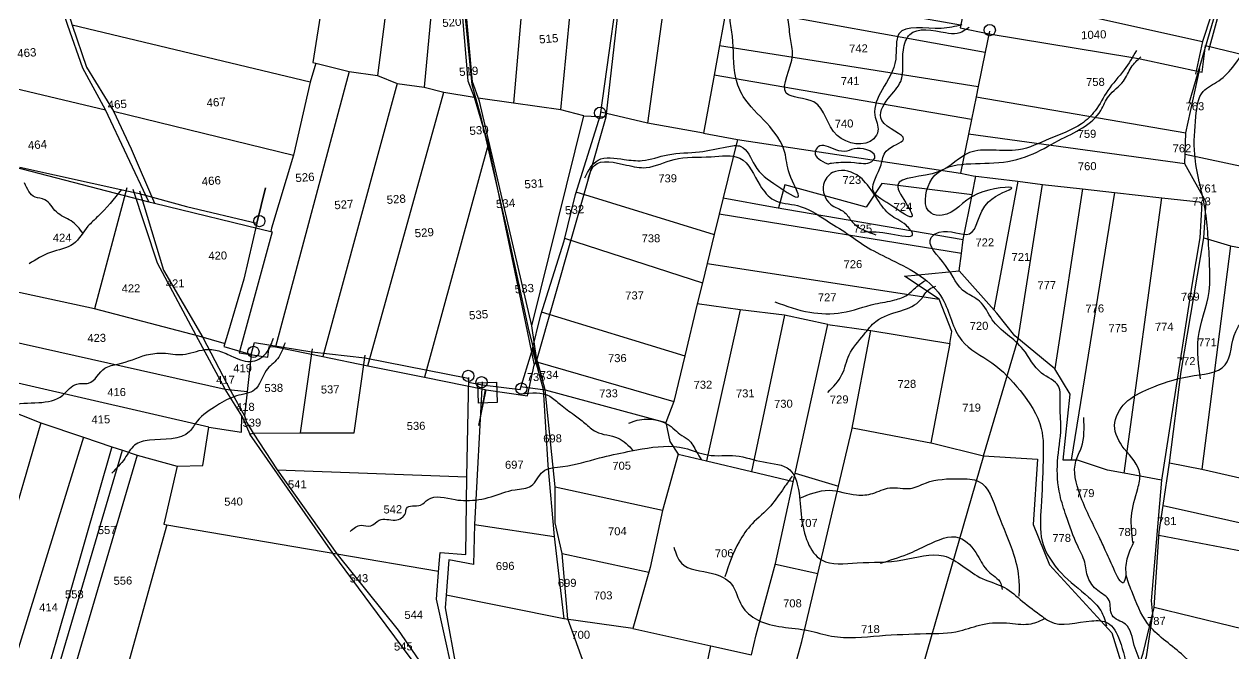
# Model space of a CAD drawing. Header units: inches. Extents: x 188839 to 233717, y 1616569 to 1632157.
# Drawn here: x 193056 to 195323, y 1619205 to 1620384 of the extents above; entities that cross this region are included whole.
import ezdxf
from ezdxf.enums import TextEntityAlignment as Align

# ---------------------------------------------------------------- set-up
doc = ezdxf.new("R2010")
doc.units = ezdxf.units.IN
doc.header["$LTSCALE"] = 15
doc.header["$MEASUREMENT"] = 0
for name, color, linetype in [('PLOT', 7, 'Continuous'), ('PLOT NOS', 7, 'Continuous'), ('ROAD', 1, 'Continuous'), ('STREAM', 4, 'Continuous'), ('text1', 7, 'Continuous'), ('VILLAGE BOUNADRY STONES', 1, 'Continuous'), ('VILLAGE BOUNDRY', 5, 'Continuous')]:
    doc.layers.add(name, color=color, linetype=linetype)
doc.layers.get('0').off()
doc.styles.get("Standard").update_dxf_attribs({"font": 'arial.ttf'})

# ---------------------------------------------------------------- blocks, each defined once
blk = doc.blocks.new('DROP')
h = blk.add_hatch()
h.set_pattern_fill('ANSI31', color=1, scale=10, angle=45)
h.set_pattern_definition([(90, (-324.4107, -25.7687), (-1.25, 0), [])])
h.paths.add_polyline_path([(-9.9, -4.3), (-13.8, 4.1), (13.8, 4.1), (10.2, -4.3)])

msp = doc.modelspace()

# ---------------------------------------------------------------- linework, layer by layer
at = {"layer": 'PLOT'}
for points in [[(194017, 1619755), (194007.7, 1619818.8), (193909.4, 1620239.7), (193896.6, 1620276.2), (193868.5, 1620588.5), (193843.8, 1620655.9), (193819.1, 1620685.4), (193798.6, 1620708.9), (193755.3, 1620824.8), (193696.2, 1620983.4), (193681.5, 1621105.8), (193639, 1621369), (193628.9, 1621464.5)], [(194657.4, 1621452.3), (194688.9, 1621425.6), (194743.7, 1621382.3), (194895.1, 1621234.2), (194994.2, 1621143.6), (195015.2, 1621119.6), (195195.9, 1620947.4), (195284.3, 1620863.7), (195287.9, 1620780.6), (195339.3, 1620768), (195343.3, 1620749.9), (195387.7, 1620740.4), (195372.9, 1620685.8), (195347.6, 1620632), (195320.5, 1620539.6), (195297.7, 1620453), (195264.3, 1620351.6), (195251.5, 1620290.1)], [(192997.5, 1621009.5), (193345.7, 1620926.7), (193598, 1620855.1), (193723.6, 1620793.9), (193686, 1620570.6), (193638.7, 1620578.3), (193625.3, 1620490.9), (193614.8, 1620422.6), (193597.3, 1620312.5), (193603.1, 1620310.9), (193592, 1620275.5), (193560.8, 1620138.5), (193520, 1620001.8), (193518.5, 1619995.5)], [(193748.9, 1620824.2), (193789.8, 1620708.6), (193810.4, 1620684.1), (193841.5, 1620647.2), (193805.8, 1620266.2)], [(193001.9, 1620724.8), (193056.4, 1620621.4), (193099.3, 1620533.7), (193146.5, 1620382), (193173.2, 1620303.7), (193223.6, 1620220.8), (193256.6, 1620150.5), (193300.3, 1620048.6)], [(195399.3, 1620737.7), (195332.9, 1620542.9), (195275.5, 1620334.8)], [(192880.3, 1620301.7), (193208.5, 1620223.3), (193166.2, 1620301.5), (193137.9, 1620381.5), (193085.5, 1620541), (192999.1, 1620716.1)], [(193810.4, 1620684.1), (193771, 1620693.6), (193718.4, 1620288)], [(194010.3, 1620660.5), (193973.4, 1620236.2)], [(193841.5, 1620647.2), (193860.6, 1620584.9), (193877, 1620403.2), (193887.6, 1620278.1)], [(194062.1, 1620223.7), (194102.8, 1620646.1)], [(194397.8, 1620608.8), (194392.6, 1620573), (194378.3, 1620458.8), (194373.2, 1620418.9), (194359.6, 1620344.3), (194349.4, 1620288.5), (194329.5, 1620179.7), (194224.7, 1620198.9), (194137.1, 1620219.3)], [(194283.3, 1620624.1), (194224.7, 1620198.9)], [(193048, 1620116.3), (193248.4, 1620072.2), (193263.5, 1620068.7), (193271.6, 1620066.8), (193360.2, 1620042.6), (193492.6, 1620011.1), (193508.4, 1620077.4), (193492.6, 1620011.1), (193467.7, 1619906.4), (193439, 1619809), (193430.5, 1619780.4), (193481.7, 1619765.3), (193488.2, 1619787.6), (193595.2, 1619770.6), (193694.8, 1619759.2), (193888.3, 1619721.1), (193889.1, 1619713.3), (193914.3, 1619708.8), (193985.7, 1619700), (194007.7, 1619770.8), (194024.7, 1619839.7), (194068.4, 1619978.2), (194089.4, 1620064.8), (194136.4, 1620214), (194180.5, 1620531.8)], [(194811, 1620382.2), (194378.3, 1620458.8)], [(194373.2, 1620418.9), (194857.2, 1620331.7)], [(193592, 1620275.5), (193146.5, 1620382)], [(194865.3, 1620371.1), (194857.2, 1620331.7), (194844, 1620267), (194840.1, 1620248), (194831.4, 1620205.5), (194825.7, 1620177.9), (194810.8, 1620104.9), (194834.7, 1620100), (194918.2, 1620089.7), (194964.6, 1620083.9), (195039.6, 1620075.6), (195099.7, 1620068.9), (195188.3, 1620059.1), (195258.5, 1620051.3), (195263.3, 1620049), (195259.2, 1619984), (195244.5, 1619895.5), (195187.8, 1619530), (195168, 1619304.2), (195171.5, 1619272.9)], [(194359.6, 1620344.3), (194844, 1620267)], [(193665.6, 1620295.6), (193527.4, 1619779.9)], [(193603.1, 1620310.9), (193665.6, 1620295.6), (193718.4, 1620288), (193755.3, 1620273.2), (193805.8, 1620266.2), (193842.9, 1620256.5), (193899.8, 1620247.6), (193925.8, 1620158.5), (193999.2, 1619809.1), (194012, 1619745.2)], [(194831.4, 1620205.5), (194349.4, 1620288.5)], [(195107.9, 1619064.5), (195153.4, 1619206.2), (195173.8, 1619291.8), (195183.1, 1619433.2), (195190.5, 1619482.6), (195202.6, 1619562.3), (195224.3, 1619733.3), (195267.2, 1619983.9), (195271.1, 1620050.8), (195231.6, 1620122.5), (195233.3, 1620180.4), (195259.3, 1620300.3)], [(193755.3, 1620273.2), (193616.1, 1619761.7)], [(193700.5, 1619744.3), (193842.9, 1620256.5)], [(194104.9, 1620212.3), (194062.1, 1620223.7), (193973.4, 1620236.2), (193907.4, 1620245.5)], [(194840.1, 1620248), (195233.3, 1620180.4)], [(193290.1, 1620051.2), (193208.5, 1620223.3)], [(193223.6, 1620220.8), (193560.8, 1620138.5)], [(194007.7, 1619818.8), (194104.9, 1620212.3), (194146.9, 1620210.3)], [(194329.5, 1620179.7), (194392.9, 1620168.1), (194810.8, 1620104.9)], [(195231.6, 1620122.5), (194825.7, 1620177.9)], [(193925.8, 1620158.5), (193806.5, 1619722.9)], [(194392.9, 1620168.1), (194366.2, 1620059.1), (194358.6, 1620028), (194349.3, 1619990.2), (194336, 1619935.8), (194327.2, 1619899.6), (194317.7, 1619860), (194294.5, 1619763.1), (194274, 1619677.3), (194258.9, 1619637.8), (194266.4, 1619602.2), (194281.9, 1619578.8), (194252.4, 1619473.4), (194229.3, 1619366.5), (194197, 1619252.3), (194342.9, 1619219.8), (194419.5, 1619202.7), (194427.9, 1619240.3), (194464.5, 1619373.9), (194498.3, 1619528.9), (194501.4, 1619543.2), (194562.2, 1619821.5), (194481.4, 1619839.1), (194398.3, 1619848.9), (194317.7, 1619860)], [(195232.2, 1620140.6), (195422.6, 1620100.3)], [(193431.2, 1619785.7), (193383.7, 1619799.7), (193187.9, 1619850.8), (192988.5, 1619894.2), (193023, 1620030.8), (193045.6, 1620122.3)], [(194832.9, 1620064.6), (194663.4, 1620085.7), (194634, 1620041.1), (194481.9, 1620083), (194470, 1620040)], [(195187.8, 1619530), (195117.8, 1619543.1), (195086.3, 1619548.9), (195030.2, 1619567.4), (195018.4, 1619567.4), (195003.3, 1619567.5), (195016.2, 1619691), (194987.7, 1619738.7), (194913, 1619800.1), (194879.3, 1619842.5), (194808.5, 1619922.1), (194812.8, 1619954.5), (194816.2, 1619980.9), (194832.9, 1620064.6), (194839.8, 1620099.4)], [(194918.2, 1620089.7), (194873.6, 1619848.8)], [(192988.5, 1619894.2), (192962.1, 1619806.2), (192940.9, 1619735.4), (192931.4, 1619680.5), (193014.9, 1619666), (193087.4, 1619637.4), (193167.6, 1619610.5), (193220.8, 1619592.7), (193240.6, 1619586), (193267.8, 1619576.9), (193342.8, 1619556.1), (193391, 1619557.3), (193402.3, 1619629.2), (193463.7, 1619619.6), (193463.9, 1619650.8), (193433.2, 1619700.4), (193378.6, 1619801), (193305.9, 1619936.6), (193260.8, 1620074.7)], [(193249, 1620077.4), (193187.9, 1619850.8)], [(193272.2, 1620072), (193317.5, 1619923.2), (193390.9, 1619797.5), (193443.7, 1619696.5), (193469.1, 1619650.7)], [(194090.1, 1620070.1), (194349.3, 1619990.2)], [(194854.4, 1619575.6), (194919.2, 1619795), (194964.6, 1620083.9)], [(195039.6, 1620075.6), (194987.7, 1619738.7)], [(195099.7, 1620068.9), (195018.4, 1619567.4)], [(194366.2, 1620059.1), (194461.6, 1620041.5), (194816.2, 1619980.9)], [(195117.8, 1619543.1), (195188.3, 1620059.1)], [(194812.8, 1619954.5), (194358.6, 1620028)], [(194069, 1619983.5), (194327.2, 1619899.6)], [(195267.2, 1619983.9), (195317.1, 1619969), (195399.9, 1619953.1)], [(195317.1, 1619969), (195263.5, 1619550.4)], [(194336, 1619935.8), (194771.3, 1619869.3)], [(194562.2, 1619821.5), (194642.7, 1619810.3), (194790.8, 1619785.8), (194794.5, 1619808.4), (194771.3, 1619869.3), (194705.9, 1619911.8), (194808.5, 1619922.1)], [(194025.4, 1619845), (194294.5, 1619763.1)], [(194398.3, 1619848.9), (194334.7, 1619566.3)], [(194481.4, 1619839.1), (194419.4, 1619546.3)], [(192962.1, 1619806.2), (193433.2, 1619700.4), (193474.1, 1619695.9)], [(194491.7, 1619149.1), (194513.6, 1619227.9), (194543.6, 1619354.6), (194582.4, 1619518.7), (194607.5, 1619624.5), (194642.7, 1619810.3)], [(193482.3, 1619770.6), (193473.4, 1619689.7), (193469.1, 1619650.7), (193472.7, 1619638.8), (193485.6, 1619618.1), (193530.3, 1619549.3), (193642.3, 1619391.9), (193757.1, 1619249.1), (193847.2, 1619118.3), (193848.4, 1619105.8), (193718.4, 1619280.6), (193634.5, 1619393.6), (193479.3, 1619616.3), (193485.6, 1619618.1), (193573.8, 1619618.5), (193674.8, 1619618.9), (193695.5, 1619764.4)], [(193595.8, 1619775.8), (193573.8, 1619618.5)], [(194008.3, 1619776.1), (194028.7, 1619700.4), (194037.6, 1619558.3), (194049.4, 1619424.2), (194067.8, 1619270.2), (193847, 1619314.4)], [(194301.9, 1618384.6), (194268.4, 1618502.9), (194230.5, 1618604.7), (194213.5, 1618731), (194180.5, 1618820), (194163.4, 1618924.8), (194140.1, 1619024), (194114, 1619163), (194074.9, 1619270.3), (194064.7, 1619392.4), (194051.1, 1619450.3), (194051.4, 1619517.4), (194032.8, 1619699.1), (194018.8, 1619751.3), (194008.3, 1619776.1)], [(194790.8, 1619785.8), (194755.3, 1619600)], [(194018.8, 1619751.3), (194274, 1619677.3)], [(193402.3, 1619629.2), (192940.9, 1619735.4)], [(193795.4, 1618782.4), (193788.4, 1618788), (193848.4, 1619105.8), (193847.2, 1619118.3), (193858, 1619177.2), (193828.7, 1619307.4), (193833.3, 1619365.6), (193835.6, 1619394.3), (193883.7, 1619390.5), (193885.6, 1619536.1), (193889.3, 1619722.5)], [(193914.9, 1619714), (193900.5, 1619446.9), (193898.1, 1619372), (193852.3, 1619380.7), (193847, 1619314.4), (193845.1, 1619290.8), (193867, 1619170.8), (193863.3, 1619103.3), (193819.7, 1618918.8), (193795.4, 1618782.4), (193805.7, 1618780.6), (193779.7, 1618604), (193703.4, 1618623.8), (193676.8, 1618500), (193623.6, 1618533.4), (193586.5, 1618559)], [(193986.4, 1619705.2), (194032.8, 1619699.1), (194258.9, 1619637.8)], [(193087.4, 1619637.4), (192948, 1619160.4)], [(193463.9, 1619650.8), (193479.3, 1619616.3)], [(193167.6, 1619610.5), (193009.1, 1619098.7)], [(194608.5, 1619628.1), (194758.4, 1619599.4), (194854.4, 1619575.6), (194955, 1619569.3), (194947.3, 1619447.2), (194977.8, 1619371.7), (195094.7, 1619244.3), (195136.7, 1619109.2), (195161.9, 1619027.7), (195184.3, 1618978.8), (195134.5, 1618793.9), (195145.6, 1618790.9), (195107.6, 1618580.8), (195159, 1618571.5), (195259.6, 1618553.3), (195365.9, 1618534)], [(193220.8, 1619592.7), (193115.5, 1619226.3), (193063.4, 1619046.6)], [(193077.7, 1619033.2), (193240.6, 1619586)], [(193267.8, 1619576.9), (193100.7, 1619008.8)], [(194281.9, 1619578.8), (194334.7, 1619566.3), (194419.4, 1619546.3), (194498.1, 1619527.7)], [(194854.4, 1619575.6), (194664.9, 1618921.3), (194558.5, 1618582.1), (194528.9, 1618466)], [(193342.8, 1619556.1), (193317.9, 1619447.7), (193323.4, 1619446.4), (193244.1, 1619161.2), (193180.8, 1618941.7), (193186.4, 1618938.5), (193120.9, 1618751.4)], [(193530.3, 1619549.3), (193885.6, 1619536.1)], [(194501.4, 1619543.2), (194582.4, 1619518.7)], [(195202.6, 1619562.3), (195263.5, 1619550.4), (195375.5, 1619525), (195493.7, 1619505), (195579, 1619488.3)], [(194051.4, 1619517.4), (194252.5, 1619473.9)], [(195190.5, 1619482.6), (195565.9, 1619398.8)], [(193323.4, 1619446.4), (193642.3, 1619391.9), (193832.8, 1619359.4)], [(193900.5, 1619446.9), (194049.4, 1619424.2)], [(195182.7, 1619426.8), (195562.8, 1619354.4)], [(194064.7, 1619392.4), (194226.8, 1619357.7)], [(194543.6, 1619354.6), (194464.1, 1619372)], [(195389.3, 1619239.3), (195173.8, 1619291.8)], [(194197, 1619252.3), (194067.8, 1619270.2)], [(195170.8, 1619279.2), (195159, 1619199.4), (195134.1, 1619117.6), (195106.7, 1619042.1), (195037.2, 1618815.4), (195013.2, 1618799), (194986, 1618763.3), (194855.2, 1618586.3), (194715.2, 1618394), (194656.4, 1618341.5), (194579.3, 1618227.3), (194512.5, 1618241.4), (194501.8, 1618200.5), (194502.4, 1618145.9), (194532.2, 1618146.2), (194537.5, 1618134.5), (194615.1, 1618144.6), (194600.5, 1618075.6)], [(194294.6, 1618987.9), (194306.8, 1619043.4), (194342.9, 1619219.8)]]:
    msp.add_lwpolyline(points, dxfattribs=at)
at = {"layer": 'PLOT NOS'}
for points in [[(194506.8, 1621112.2), (194488.9, 1620955.3), (194445.2, 1620594.8), (194474.9, 1620591.2), (194842.9, 1620521), (194833.4, 1620489.3), (194810.4, 1620377), (194864.7, 1620365.9), (195133.7, 1620321.4), (195147.4, 1620319.1), (195263.9, 1620293.9), (195270.1, 1620344.1), (195479.4, 1620293.4)], [(194817.4, 1620451.2), (195264.3, 1620351.6)]]:
    msp.add_lwpolyline(points, dxfattribs=at)
at = {"layer": 'ROAD'}
for points in [[(194022.1, 1619734.8), (194002.9, 1619809.3), (193962.3, 1619996.1), (193912.9, 1620209.6), (193895.7, 1620270.6), (193864.8, 1620585.6), (193842.2, 1620654.7), (193793.9, 1620708.3), (193690.5, 1620986.4), (193669.3, 1621152.9), (193639, 1621346.5), (193620.4, 1621503.8)], [(195401.8, 1620751.4), (195323.6, 1620527.2), (195238.8, 1620235.2)], [(193887.6, 1620278.1), (193899.8, 1620247.6)]]:
    msp.add_lwpolyline(points, dxfattribs=at)
at = {"layer": 'STREAM'}
for points in [[(193325.7, 1620816.6), (193294.2, 1620758.1), (193267.1, 1620720.1), (193226.7, 1620679.2), (193199.9, 1620659.8), (193170.3, 1620639.8), (193122.2, 1620629.5), (193096, 1620540.4), (193077.1, 1620509.3), (193062.9, 1620481.2), (193025.7, 1620459), (192972.9, 1620429.5), (192947.8, 1620378.9), (192941.2, 1620298), (192920.2, 1620273.5), (192915.9, 1620235.4), (192892.4, 1620227), (192859.9, 1620217.8), (192854, 1620193.4), (192847.7, 1620165.9)], [(194813.4, 1620382.9), (194774.9, 1620376), (194695.5, 1620365.9), (194689.5, 1620318.6), (194663.9, 1620260.8), (194650.6, 1620213.9), (194656.3, 1620184), (194648.6, 1620169.6), (194579.7, 1620175.7), (194535.9, 1620238.4), (194484.4, 1620255.1), (194496.1, 1620326.3), (194492.1, 1620356.9), (194488, 1620392), (194479.9, 1620427.7), (194483.5, 1620450.4), (194474, 1620488.5), (194477.9, 1620526.1), (194474.7, 1620544.8), (194470.5, 1620586.2), (194475, 1620615.8)], [(194106.8, 1620096.5), (194131.9, 1620129.5), (194180.6, 1620130.8), (194214.6, 1620128.6), (194262.3, 1620139.5), (194322, 1620144.9), (194373.3, 1620154.5), (194399.4, 1620155), (194425.5, 1620119.7), (194468.8, 1620080.5), (194506.8, 1620060.5), (194490.6, 1620103.5), (194481.9, 1620143.7), (194447.9, 1620198.7), (194404, 1620248.6), (194389.8, 1620283.4), (194383.6, 1620361.1), (194379.4, 1620393.9), (194378.3, 1620414.2), (194331.5, 1620450.2), (194293.2, 1620488), (194245.6, 1620521.8), (194239.8, 1620529.9), (194208.6, 1620530), (194183.8, 1620539.2)], [(195140.7, 1620334.6), (195117.6, 1620298.3), (195087, 1620259.7), (195063.3, 1620221.8), (195037.6, 1620197.4), (194977.3, 1620169.5), (194919.7, 1620148.6), (194827.7, 1620143.4), (194769.2, 1620107.4), (194693.5, 1620082.7), (194711.9, 1620043.8), (194720.2, 1620024.7), (194678.8, 1620046), (194647, 1620073.8), (194662.1, 1620120.7), (194671.8, 1620146.4), (194704.3, 1620168.7), (194663.3, 1620203.7), (194675.6, 1620244.8), (194698.9, 1620276.8), (194704, 1620336), (194715.9, 1620364.6), (194783, 1620368.2), (194804.6, 1620366.9), (194827.1, 1620378.7)], [(195260.8, 1619719.8), (195256.6, 1619795.5), (195276.8, 1619883.5), (195277.6, 1619938.3), (195274.8, 1619989.3), (195269.3, 1620037.6), (195249.9, 1620140), (195252.2, 1620211.2), (195265.9, 1620258.1), (195294.8, 1620277.8), (195324.4, 1620307.6), (195359, 1620357.5)], [(195357.1, 1618992.8), (195307.7, 1618993.6), (195269.6, 1618992.9), (195238.3, 1619021.8), (195207, 1619055.8), (195174.7, 1619102.7), (195161.9, 1619145), (195151.6, 1619181.2), (195136.6, 1619220.3), (195119.9, 1619260.3), (195095.1, 1619276.9), (195089.5, 1619304.6), (195068.1, 1619323.5), (195050, 1619347.6), (195043.7, 1619376.5), (195030.6, 1619406.9), (195009, 1619463.5), (194997.5, 1619501.9), (194992.9, 1619564.9), (194999, 1619628.4), (194997.6, 1619673.3), (194994.7, 1619706.1), (194962.9, 1619730.5), (194928.5, 1619775), (194870.6, 1619830.6), (194846.6, 1619865.4), (194820.7, 1619881.4), (194782.8, 1619932.3), (194756.2, 1619984.7), (194771.3, 1619994.6), (194827.7, 1619991.4), (194863.5, 1620051.2), (194907.3, 1620077), (194842.7, 1620066.1), (194776.4, 1620026.2), (194755.9, 1620029.8), (194753.6, 1620087.7), (194873.5, 1620124.1), (194940.3, 1620138.4), (194994.9, 1620166.2), (195074.1, 1620222.5), (195088.9, 1620249.5), (195116.3, 1620277.3), (195131.1, 1620303.2), (195148.9, 1620322.8)], [(195134.1, 1619413), (195131.4, 1619462.2), (195143.1, 1619514.5), (195147.2, 1619541.9), (195118, 1619588.8), (195099.8, 1619632.3), (195120, 1619674.7), (195164.2, 1619701.1), (195239.6, 1619724.4), (195306.8, 1619745.8), (195326.7, 1619808.7), (195387.6, 1619873.8), (195413.8, 1619933.6), (195442.9, 1619986.2), (195460.3, 1620035.8), (195466.2, 1620108.9), (195487.5, 1620185.1)], [(194562.1, 1620122.3), (194538.6, 1620144.3), (194544.2, 1620154.5), (194577.3, 1620148.6), (194598, 1620146.3), (194617.2, 1620151.4), (194650.3, 1620133.2), (194645, 1620127.1), (194612.1, 1620125.1), (194586.7, 1620125.3), (194569.5, 1620124), (194562.1, 1620122.3)], [(194113, 1620092.3), (194125, 1620119.4), (194185.2, 1620120.2), (194222.1, 1620115.5), (194274.1, 1620130.8), (194343.5, 1620135.7), (194397.7, 1620132.9), (194435.6, 1620081.9), (194461.2, 1620054.8), (194505.5, 1620044.2), (194558.7, 1620017.3), (194598.9, 1619991.6), (194637.8, 1619965.4), (194682.3, 1619942.3), (194777.2, 1619869.7), (194813.5, 1619791.5), (194869.9, 1619749.6), (194922.5, 1619697.9), (194962.3, 1619626.8), (194965.7, 1619566.2), (194962.2, 1619480.2), (194964.1, 1619415.8), (195000.2, 1619355.8), (195050.9, 1619311), (195073.8, 1619285.7), (195084.6, 1619257.2)], [(194630.7, 1619995.5), (194680.6, 1619991.4), (194721.3, 1619990.4), (194709, 1620007.4), (194679.4, 1620026.8), (194655.9, 1620055), (194629.4, 1620091.2), (194616.6, 1620101.8), (194571.2, 1620106.1), (194554.5, 1620084), (194567.2, 1620047), (194593.9, 1620031.5), (194608, 1620014), (194652.6, 1619989.7)], [(193167.1, 1619991.9), (193144.1, 1620015.7), (193116.8, 1620032.3), (193094.8, 1620055.3), (193076.6, 1620060.3), (193057.2, 1620086.9)], [(193238.5, 1620074.2), (193194.4, 1620023.9), (193175.9, 1620005.5), (193148.6, 1619972.6), (193105.7, 1619956.5), (193065.5, 1619935)], [(194463, 1619863.8), (194528.7, 1619844.5), (194588.9, 1619843.9), (194651.1, 1619860), (194688.2, 1619867.6), (194711.5, 1619877.2), (194731.8, 1619894.8), (194745.4, 1619904.2)], [(194562.6, 1619694.5), (194588.9, 1619727.7), (194602.5, 1619764.6), (194629.8, 1619802.3), (194652.3, 1619827.4), (194698.9, 1619847.2), (194736.9, 1619868.5), (194752.6, 1619887.7), (194764.5, 1619893.1)], [(192901.7, 1619659.9), (192931.5, 1619666.8), (192953.9, 1619658.4), (192989.8, 1619658), (193028.7, 1619670.7), (193083.6, 1619675.3), (193128.8, 1619689.2), (193154.8, 1619710.1), (193177, 1619711.6), (193207.5, 1619739.7), (193232, 1619747.2), (193285.7, 1619764.5), (193316.7, 1619767.9), (193353.4, 1619765.3), (193394.9, 1619774.5), (193420.9, 1619772.2), (193448.1, 1619760.9), (193484.4, 1619752.6), (193512.2, 1619771.1), (193523.6, 1619796.1)], [(193545.1, 1619787.5), (193531.1, 1619757.4), (193510.1, 1619735.6), (193488.2, 1619699.1), (193454.1, 1619687.8), (193418.3, 1619670.2), (193380.5, 1619640.4), (193366.2, 1619621), (193291, 1619604.9), (193263, 1619595.4), (193244.9, 1619570.8), (193220.6, 1619543.3)], [(193987.9, 1619691.9), (194041.4, 1619687.2), (194061.2, 1619671.5), (194086.8, 1619652.5), (194107.2, 1619636.8), (194127.6, 1619621.1), (194169.2, 1619608.7), (194197.8, 1619585.5)], [(194189.4, 1619636.7), (194205.3, 1619642.1), (194239.7, 1619643.1), (194272.2, 1619627.4), (194285.1, 1619616.1), (194300.8, 1619606.1), (194316.4, 1619582.9), (194325.3, 1619568.5)], [(195121.1, 1619352.3), (195116.3, 1619338), (195098.2, 1619363.8), (195082.2, 1619399.2), (195070.8, 1619423.8), (195034.6, 1619503.6), (195027.2, 1619565.9), (195037.5, 1619591.6), (195042.1, 1619647.3)], [(193667.5, 1619434.1), (193687.6, 1619445.7), (193705.7, 1619444.4), (193721.8, 1619455.4), (193751.7, 1619455.4), (193770.7, 1619468.2), (193772.7, 1619477.2), (193799.2, 1619483.4), (193813.1, 1619493.8), (193863.8, 1619493.6), (193884.8, 1619491.8), (193931.5, 1619498.9), (193976.3, 1619512.1), (194006.7, 1619519.5), (194028.2, 1619545.8), (194065.8, 1619555.6), (194134.3, 1619571.6), (194187.3, 1619583.4), (194214.3, 1619588.5), (194293.9, 1619590), (194337, 1619577.3), (194390.1, 1619575.5), (194441.6, 1619564.1), (194491, 1619549.3), (194507.5, 1619512.4), (194513.1, 1619459.8), (194550.8, 1619380.5), (194617.4, 1619375), (194702.7, 1619380.6), (194779.3, 1619388.2), (194851.9, 1619345.6), (194893.4, 1619328.9), (194927.2, 1619303), (194963.8, 1619275), (194977.5, 1619265.7), (195057.1, 1619266.6), (195086.5, 1619262.7), (195109.2, 1619230.2), (195124.5, 1619169.6), (195149.7, 1619091.6), (195171.6, 1619036.7), (195181.5, 1618991.8), (195226.6, 1618965.1), (195272.6, 1618953), (195313.4, 1618943.1), (195347.8, 1618940.9), (195397.4, 1618898.7), (195441.6, 1618856.7), (195463.2, 1618790.6), (195483.5, 1618734), (195468, 1618688.3), (195471.9, 1618632), (195492.7, 1618576.6), (195555.6, 1618534.9), (195609.3, 1618498.2), (195686.9, 1618461), (195752.9, 1618402.6), (195827.7, 1618356.1), (195886, 1618318.9), (195918.6, 1618295.2)], [(194495.6, 1619537.7), (194480.2, 1619515.9), (194455.3, 1619482.1), (194420.3, 1619448), (194396, 1619414.7), (194369.5, 1619349.1)], [(194509, 1619496.3), (194564.6, 1619511), (194616.4, 1619502.4), (194646.4, 1619505.2), (194678.5, 1619515.5), (194717, 1619514.5), (194745.7, 1619524.7), (194809.6, 1619532.7), (194844.9, 1619527.7), (194880.6, 1619468.9), (194911, 1619389.7), (194920.4, 1619342.3), (194920.4, 1619312.8)], [(194661.3, 1619374.7), (194711.5, 1619391.5), (194749.1, 1619408.7), (194808.4, 1619422.3), (194843, 1619388.9), (194862.8, 1619359.3), (194886.5, 1619336.5), (194889, 1619325.3)], [(194273.8, 1619404.4), (194288, 1619374.7), (194346.1, 1619355.4), (194381.7, 1619335.2), (194401.1, 1619294.8), (194430.5, 1619268.2), (194525.5, 1619248.5), (194569.3, 1619238), (194659.4, 1619238.6), (194746.6, 1619242.6), (194809.9, 1619247.8), (194852.2, 1619259.9), (194903.7, 1619262), (194943.4, 1619261.1), (194970.9, 1619271.8)], [(195474.8, 1618923.6), (195423.8, 1618946.4), (195363.6, 1618977), (195344.8, 1619038.5), (195307.2, 1619103.6), (195225, 1619204.5), (195161.5, 1619261.7), (195131.9, 1619321.9), (195121.6, 1619354), (195124.4, 1619386.4), (195136.4, 1619415)]]:
    msp.add_spline(points, degree=3, dxfattribs=at)
at = {"layer": 'text1'}
msp.add_lwpolyline([(193906.5, 1619712.2), (193941.2, 1619713.5), (193942.6, 1619675.5), (193907.9, 1619674.2)], close=True, dxfattribs=at)
at = {"layer": 'VILLAGE BOUNADRY STONES'}
for centre in [(194865.8, 1620373), (194135.5, 1620217.9), (193497, 1620015.3), (193485.9, 1619770.1), (193888.5, 1619725.2), (193913.5, 1619713.3), (193988, 1619701.6)]:
    msp.add_circle(centre, 10.6, dxfattribs=at)
at = {"layer": 'VILLAGE BOUNDRY', "color": 0}
msp.add_lwpolyline([(192847.3, 1620166), (193290.1, 1620051.2), (193300.3, 1620048.6), (193521.1, 1619994.9), (193458.9, 1619768.5), (193513.1, 1619760.5), (193515.6, 1619780.1), (193527.4, 1619779.9), (193616.1, 1619761.7), (193700.5, 1619744.3), (193806.5, 1619722.9), (193920.3, 1619699.6), (193908.5, 1619632.2), (193922.2, 1619699.2), (193999.8, 1619687.8), (194012, 1619745.2), (194017, 1619755), (194146.9, 1620210.3), (194195.3, 1620632.1), (194054.2, 1620653.5), (194134.7, 1621344.1), (194133.8, 1621344.3), (194134.7, 1621344.1), (194134.7, 1621344.1)], dxfattribs=at)

# ---------------------------------------------------------------- block references
for p, xscale, yscale, zscale, rotation in [((193118.3, 1619400), 0.7699999999999995, 0.7699999999999995, 0.7699999999999995, 83.11563273270943), ((193404.4, 1619307.2, 1), 0.7700000000000001, 0.7700000000000001, 0.7700000000000001, 40.91036532863792)]:
    msp.add_blockref('DROP', p, dxfattribs=dict(xscale=xscale, yscale=yscale, zscale=zscale, rotation=rotation))

# ---------------------------------------------------------------- texts
at = {"layer": 'PLOT NOS'}
for s, height, rotation, p in [('520', 15.47, 4.3743, (193857.7, 1620387.6)), ('515', 15.47, 4.3743, (194039.3, 1620356.9)), ('1040', 15.27, 2.323, (195060.7, 1620364.3)), ('463', 15.47, 4.3743, (193061.2, 1620330.4)), ('742', 15, 1.1012, (194619.8, 1620338.5)), ('519', 15.47, 4.3743, (193889.4, 1620295.8)), ('741', 15, 1.1012, (194604.3, 1620277.7)), ('758', 15, 1.1012, (195063.8, 1620275.8)), ('467', 15.47, 4.3743, (193416, 1620237.9)), ('465', 15.47, 4.3743, (193230.7, 1620233.8)), ('763', 15, 1.1012, (195250.3, 1620230.1)), ('740', 15, 1.1012, (194592.8, 1620197.8)), ('530', 15.47, 4.3743, (193908.7, 1620185.4)), ('759', 15, 1.1012, (195048, 1620178.6)), ('464', 15.47, 4.3743, (193081.1, 1620158.3)), ('762', 15, 1.1012, (195226, 1620151.5)), ('760', 15, 1.1012, (195048.5, 1620118)), ('466', 15.47, 4.3743, (193406.9, 1620090.7)), ('526', 15.47, 4.3743, (193582.5, 1620097.2)), ('531', 15.47, 4.3743, (194011.8, 1620085.3)), ('739', 15, 1.1012, (194262.2, 1620095.2)), ('723', 15, 1.1012, (194607.4, 1620092.3)), ('528', 15.47, 4.3743, (193753.5, 1620056.3)), ('761', 15, 1.1012, (195274, 1620076.3)), ('527', 15.47, 4.3743, (193655.4, 1620046.3)), ('534', 15.47, 4.3743, (193958.4, 1620048.4)), ('532', 15.47, 4.3743, (194088, 1620036.6)), ('724', 15, 1.1012, (194703.2, 1620041.9)), ('773', 15, 1.1012, (195262.7, 1620052.1)), ('529', 15.47, 4.3743, (193806.1, 1619993.7)), ('725', 15, 1.1012, (194627.9, 1620001)), ('424', 15, 1.1012, (193127.5, 1619984.1)), ('738', 15, 1.1012, (194230.9, 1619982.9)), ('722', 15, 1.1012, (194856.5, 1619975.3)), ('420', 15, 1.1012, (193419, 1619950.6)), ('721', 15, 1.1012, (194924.2, 1619948)), ('726', 15, 1.1012, (194609.4, 1619934.5)), ('421', 15, 1.1012, (193339.3, 1619898.5)), ('777', 15, 1.1012, (194972.7, 1619895.2)), ('422', 15, 1.1012, (193256.4, 1619889.2)), ('533', 15.47, 4.3743, (193993.7, 1619888.9)), ('737', 15, 1.1012, (194200.2, 1619876)), ('769', 15, 1.1012, (195241.6, 1619873.6)), ('727', 15, 1.1012, (194561.2, 1619872.4)), ('776', 15, 1.1012, (195062.6, 1619851.5)), ('535', 15.47, 4.3743, (193907.9, 1619839.9)), ('720', 15, 1.1012, (194845.7, 1619819)), ('775', 15, 1.1012, (195105.9, 1619814.7)), ('774', 15, 1.1012, (195192.9, 1619817.4)), ('423', 15, 1.1012, (193192.2, 1619796.4)), ('771', 15, 1.1012, (195273.9, 1619788.2)), ('419', 15, 1.1012, (193465.6, 1619739.6)), ('736', 15, 1.1012, (194167.9, 1619758.6)), ('772', 15, 1.1012, (195234, 1619752.8)), ('417', 15, 1.1012, (193433.6, 1619718)), ('735', 15, 1.1012, (194015.5, 1619723.2)), ('734', 15, 1.1012, (194040.1, 1619727.2)), ('416', 15, 1.1012, (193229.5, 1619694.9)), ('538', 15, 1.1012, (193524, 1619702.8)), ('537', 15, 1.1012, (193629.7, 1619700)), ('733', 15, 1.1012, (194151.4, 1619692.5)), ('732', 15, 1.1012, (194328.3, 1619708.7)), ('731', 15, 1.1012, (194407.6, 1619692.5)), ('728', 15, 1.1012, (194710.5, 1619710.2)), ('730', 15, 1.1012, (194479.1, 1619673.1)), ('729', 15, 1.1012, (194583.7, 1619681.1)), ('418', 15, 1.1012, (193470.8, 1619667.1)), ('719', 15, 1.1012, (194831.8, 1619665.8)), ('415', 15, 1.1012, (193200, 1619643.8)), ('539', 15, 1.1012, (193483, 1619637.7)), ('536', 15, 1.1012, (193790.7, 1619631.7)), ('698', 15, 1.1012, (194046.5, 1619608.2)), ('697', 15, 1.1012, (193974.8, 1619559)), ('705', 15, 1.1012, (194176, 1619557)), ('541', 15, 1.1012, (193568.2, 1619522.2)), ('540', 15, 1.1012, (193448.6, 1619489.9)), ('779', 15, 1.1012, (195044.6, 1619505.6)), ('542', 15, 1.1012, (193747.1, 1619475.4)), ('707', 15, 1.1012, (194525.9, 1619449.8)), ('781', 15, 1.1012, (195198, 1619453.2)), ('557', 15, 1.1012, (193211.8, 1619436.7)), ('704', 15, 1.1012, (194167.9, 1619434.3)), ('778', 15, 1.1012, (195000.6, 1619421.7)), ('780', 15, 1.1012, (195124.1, 1619432.9)), ('706', 15, 1.1012, (194368.2, 1619393.1)), ('696', 15, 1.1012, (193957.7, 1619369.3)), ('556', 15, 1.1012, (193241.3, 1619341.8)), ('543', 15, 1.1012, (193683.6, 1619346.2)), ('699', 15, 1.1012, (194073.9, 1619337.6)), ('558', 15, 1.1012, (193150.3, 1619316.2)), ('703', 15, 1.1012, (194141.2, 1619314.1)), ('414', 15, 1.1012, (193101.9, 1619291.8)), ('708', 15, 1.1012, (194496, 1619299.3)), ('544', 15, 1.1012, (193786.4, 1619277.9)), ('787', 15, 1.1012, (195178, 1619266.3)), ('700', 15, 1.1012, (194099.3, 1619240.4)), ('718', 15, 1.1012, (194642.2, 1619251)), ('545', 15, 1.1012, (193766.8, 1619218.6))]:
    msp.add_text(s, height=height, rotation=rotation, dxfattribs=at).set_placement(p, align=Align.MIDDLE_CENTER)

doc.saveas('drawing.dxf')
